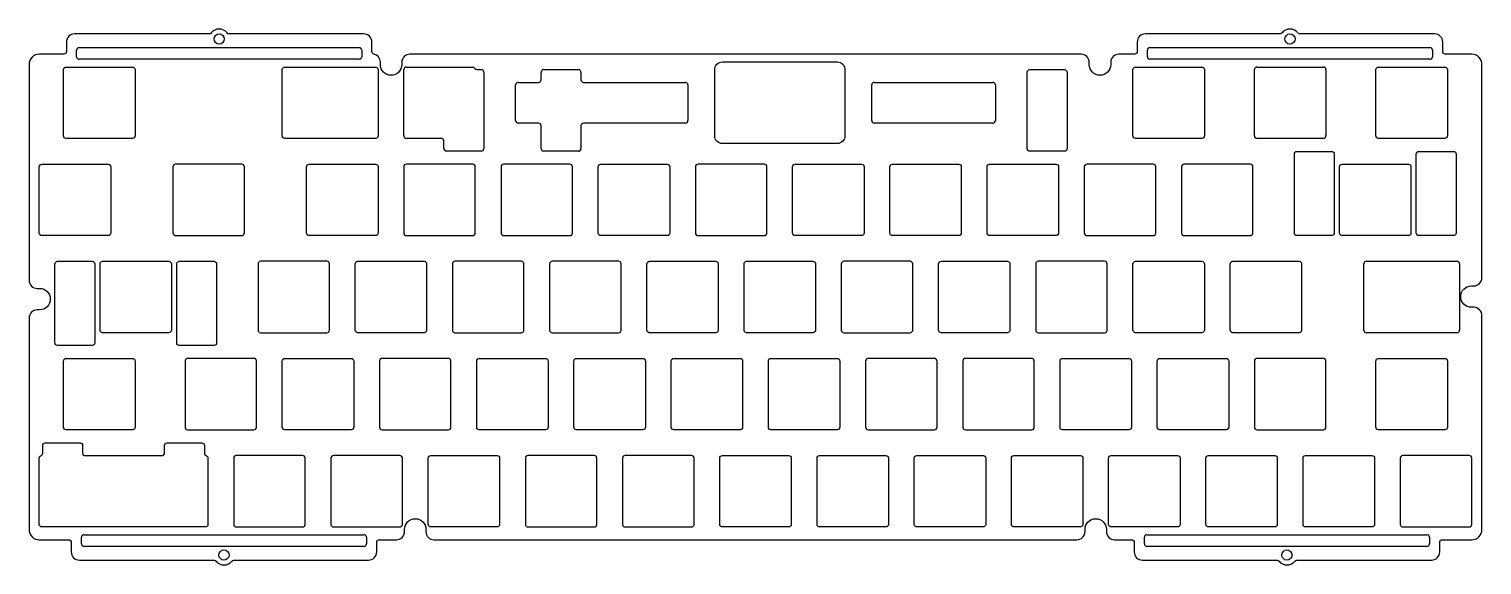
# Model space of a CAD drawing. Header units: millimetres. Extents: x -111 to 173, y 335 to 440.
import ezdxf

# ---------------------------------------------------------------- set-up
doc = ezdxf.new("R2010")
doc.units = ezdxf.units.MM
doc.layers.get('0').update_dxf_attribs({"linetype": 'CONTINUOUS'})

msp = doc.modelspace()

# ---------------------------------------------------------------- linework, layer by layer
for p, q in [((-102.07, 434.52, 0), (-102.07, 435.82)), ((-101.57, 436.32, 0), (-46.71, 436.32)), ((-46.21, 435.82), (-46.21, 434.52)), ((107.76, 434.52, 0), (107.76, 435.82)), ((108.26, 436.32, 0), (163.12, 436.32)), ((163.62, 435.82), (163.62, 434.52)), ((-46.71, 434.02, 0), (-101.57, 434.02)), ((163.12, 434.02, 0), (108.26, 434.02)), ((-37.96, 418.99, 0), (-37.96, 431.99)), ((-37.46, 432.49, 0), (-24.46, 432.49)), ((-23.59, 431.99, 0), (-22.79, 431.99)), ((-22.29, 431.49), (-22.29, 416.49)), ((-11.04, 429.99, 0), (-11.04, 431.49)), ((-10.54, 431.99, 0), (-3.74, 431.99)), ((-3.24, 431.49, 0), (-3.24, 429.99, 0)), ((128.73, 418.99, 0), (128.73, 431.99)), ((129.23, 432.49, 0), (142.23, 432.49)), ((142.73, 431.99), (142.73, 418.99)), ((-16.04, 421.99), (-16.04, 428.99)), ((-15.54, 429.49), (-11.54, 429.49)), ((-2.74, 429.49, 0), (17.21, 429.49)), ((17.71, 428.99), (17.71, 421.99)), ((53.73, 421.99, 0), (53.73, 428.99)), ((54.23, 429.49, 0), (77.46, 429.49)), ((77.96, 428.99, 0), (77.96, 421.99)), ((-11.54, 421.49, 0), (-15.54, 421.49)), ((17.21, 421.49), (-2.74, 421.49)), ((77.46, 421.49), (54.23, 421.49)), ((-11.04, 416.49, 0), (-11.04, 420.99, 0)), ((-3.24, 420.99, 0), (-3.24, 416.49)), ((-30.59, 418.49, 0), (-37.46, 418.49)), ((-30.09, 416.49), (-30.09, 417.99)), ((-22.79, 415.99), (-29.59, 415.99)), ((-3.74, 415.99, 0), (-10.54, 415.99)), ((142.23, 418.49, 0), (129.23, 418.49)), ((150.16, 380.89, 0), (150.16, 393.89)), ((150.66, 394.39), (168.43, 394.39)), ((168.93, 393.89), (168.93, 380.89)), ((168.43, 380.39), (150.66, 380.39)), ((-101.13, 338.97, 0), (-101.13, 340.27)), ((-100.63, 340.77, 0), (-45.77, 340.77)), ((-45.27, 340.27, 0), (-45.27, 338.97)), ((107.17, 338.97), (107.17, 340.27)), ((107.67, 340.77, 0), (162.53, 340.77)), ((163.03, 340.27, 0), (163.03, 338.97)), ((-45.77, 338.47), (-100.63, 338.47)), ((162.53, 338.47, 0), (107.67, 338.47))]:
    msp.add_line(p, q)
for points in [[(-42.55, 432.99), (-42.55, 433.46, 0.353758), (-43.81, 435.03, -0.353758), (-44.21, 435.52), (-44.21, 437.39, 0.414214), (-45.81, 438.99), (-72.19, 438.99, -0.233705), (-72.59, 439.19, 0.494413), (-75.69, 439.19, -0.233705), (-76.09, 438.99), (-102.47, 438.99, 0.414214), (-104.07, 437.39), (-104.07, 435.52, -0.414214), (-104.57, 435.02), (-109.39, 435.02, 0.414214), (-111.39, 433.02), (-111.39, 390.67, 0.414214), (-109.79, 389.07), (-109.34, 389.07, -1), (-109.34, 384.87), (-109.79, 384.87, 0.414214), (-111.39, 383.27), (-111.39, 341.77, 0.414214), (-109.39, 339.77), (-103.63, 339.77, -0.414214), (-103.13, 339.27), (-103.13, 337.39, 0.414214), (-101.53, 335.79), (-75.15, 335.79, -0.233705), (-74.75, 335.59, 0.494413), (-71.65, 335.59, -0.233705), (-71.25, 335.79), (-44.87, 335.79, 0.414214), (-43.27, 337.39), (-43.27, 339.27, -0.414214), (-42.77, 339.77), (-39.42, 339.77, 0.414214), (-37.82, 341.37), (-37.82, 341.79, -1), (-33.62, 341.79), (-33.62, 341.37, 0.414214), (-32.02, 339.77), (93.93, 339.77, 0.414214), (95.53, 341.37), (95.53, 341.79, -1), (99.73, 341.79), (99.73, 341.37, 0.414214), (101.33, 339.77), (104.67, 339.77, -0.414214), (105.17, 339.27), (105.17, 337.39, 0.414214), (106.77, 335.79), (133.15, 335.79, -0.233705), (133.55, 335.59, 0.494413), (136.65, 335.59, -0.233705), (137.05, 335.79), (163.43, 335.79, 0.414214), (165.03, 337.39), (165.03, 339.27, -0.414214), (165.53, 339.77), (171.31, 339.77, 0.414214), (173.31, 341.77), (173.31, 383.77, 0.414214), (171.71, 385.37), (171.26, 385.37, -1), (171.26, 389.57), (171.71, 389.57, 0.414214), (173.31, 391.17), (173.31, 433.02, 0.414214), (171.31, 435.02), (166.12, 435.02, -0.414214), (165.62, 435.52), (165.62, 437.39, 0.414214), (164.02, 438.99), (137.64, 438.99, -0.233705), (137.24, 439.19, 0.494413), (134.14, 439.19, -0.233705), (133.75, 438.99), (107.36, 438.99, 0.414214), (105.76, 437.39), (105.76, 435.52, -0.414214), (105.26, 435.02), (102.16, 435.02, 0.414214), (100.56, 433.42), (100.56, 432.99, -1), (96.36, 432.99), (96.36, 433.42, 0.414214), (94.76, 435.02), (-36.75, 435.02, 0.414214), (-38.35, 433.42), (-38.35, 432.99, -1)], [(48.48, 421.49), (48.48, 418.99, -0.414214), (46.98, 417.49), (24.46, 417.49, -0.414214), (22.96, 418.99), (22.96, 431.99, -0.414214), (24.46, 433.49), (46.98, 433.49, -0.414214), (48.48, 431.99)], [(-91.13, 418.49), (-104.13, 418.49, -0.414214), (-104.63, 418.99), (-104.63, 431.99, -0.414214), (-104.13, 432.49), (-91.13, 432.49, -0.414214), (-90.63, 431.99), (-90.63, 418.99, -0.414214)], [(-43.51, 418.49), (-61.27, 418.49, -0.414214), (-61.77, 418.99), (-61.77, 431.99, -0.414214), (-61.27, 432.49), (-43.51, 432.49, -0.414214), (-43.01, 431.99), (-43.01, 418.99, -0.414214)], [(91.51, 415.99), (84.71, 415.99, -0.414214), (84.21, 416.49), (84.21, 431.49, -0.414214), (84.71, 431.99), (91.51, 431.99, -0.414214), (92.01, 431.49), (92.01, 416.49, -0.414214)], [(105.42, 432.49), (118.42, 432.49, -0.414214), (118.92, 431.99), (118.92, 418.99, -0.414214), (118.42, 418.49), (105.42, 418.49, -0.414214), (104.92, 418.99), (104.92, 431.99, -0.414214)], [(166.54, 431.99), (166.54, 418.99, -0.414214), (166.04, 418.49), (153.04, 418.49, -0.414214), (152.54, 418.99), (152.54, 431.99, -0.414214), (153.04, 432.49), (166.04, 432.49, -0.414214)], [(137.06, 415.94), (143.86, 415.94, -0.414214), (144.36, 415.44), (144.36, 399.94, -0.414214), (143.86, 399.44), (137.06, 399.44, -0.414214), (136.56, 399.94), (136.56, 415.44, -0.414214)], [(160.94, 415.94), (167.74, 415.94, -0.414214), (168.24, 415.44), (168.24, 399.94, -0.414214), (167.74, 399.44), (160.94, 399.44, -0.414214), (160.44, 399.94), (160.44, 415.44, -0.414214)], [(-95.39, 412.94), (-95.39, 399.94, -0.414214), (-95.89, 399.44), (-108.89, 399.44, -0.414214), (-109.39, 399.94), (-109.39, 412.94, -0.414214), (-108.89, 413.44), (-95.89, 413.44, -0.414214)], [(-83.2, 399.94, 0.414214), (-82.7, 399.44), (-69.7, 399.44, 0.414214), (-69.2, 399.94), (-69.2, 412.94, 0.414214), (-69.7, 413.44), (-82.7, 413.44, 0.414214), (-83.2, 412.94)], [(-43.51, 399.44), (-56.51, 399.44, -0.414214), (-57.01, 399.94), (-57.01, 412.94, -0.414214), (-56.51, 413.44), (-43.51, 413.44, -0.414214), (-43.01, 412.94), (-43.01, 399.94, -0.414214)], [(-37.96, 399.94, 0.414214), (-37.46, 399.44), (-24.46, 399.44, 0.414214), (-23.96, 399.94), (-23.96, 412.94, 0.414214), (-24.46, 413.44), (-37.46, 413.44, 0.414214), (-37.96, 412.94)], [(-18.91, 399.94, 0.414214), (-18.41, 399.44), (-5.41, 399.44, 0.414214), (-4.91, 399.94), (-4.91, 412.94, 0.414214), (-5.41, 413.44), (-18.41, 413.44, 0.414214), (-18.91, 412.94)], [(0.64, 413.44), (13.64, 413.44, -0.414214), (14.14, 412.94), (14.14, 399.94, -0.414214), (13.64, 399.44), (0.64, 399.44, -0.414214), (0.14, 399.94), (0.14, 412.94, -0.414214)], [(19.19, 399.94, 0.414214), (19.69, 399.44), (32.69, 399.44, 0.414214), (33.19, 399.94), (33.19, 412.94, 0.414214), (32.69, 413.44), (19.69, 413.44, 0.414214), (19.19, 412.94)], [(38.74, 413.44), (51.74, 413.44, -0.414214), (52.24, 412.94), (52.24, 399.94, -0.414214), (51.74, 399.44), (38.74, 399.44, -0.414214), (38.24, 399.94), (38.24, 412.94, -0.414214)], [(71.29, 412.94), (71.29, 399.94, -0.414214), (70.79, 399.44), (57.79, 399.44, -0.414214), (57.29, 399.94), (57.29, 412.94, -0.414214), (57.79, 413.44), (70.79, 413.44, -0.414214)], [(90.34, 412.94), (90.34, 399.94, -0.414214), (89.84, 399.44), (76.84, 399.44, -0.414214), (76.34, 399.94), (76.34, 412.94, -0.414214), (76.84, 413.44), (89.84, 413.44, -0.414214)], [(95.89, 413.44, 0.414214), (95.39, 412.94), (95.39, 399.94, 0.414214), (95.89, 399.44), (108.89, 399.44, 0.414214), (109.39, 399.94), (109.39, 412.94, 0.414214), (108.89, 413.44)], [(114.44, 399.94, 0.414214), (114.94, 399.44), (127.94, 399.44, 0.414214), (128.44, 399.94), (128.44, 412.94, 0.414214), (127.94, 413.44), (114.94, 413.44, 0.414214), (114.44, 412.94)], [(158.9, 399.44), (145.9, 399.44, -0.414214), (145.4, 399.94), (145.4, 412.94, -0.414214), (145.9, 413.44), (158.9, 413.44, -0.414214), (159.4, 412.94), (159.4, 399.94, -0.414214)], [(-99.02, 377.89), (-105.82, 377.89, -0.414214), (-106.32, 378.39), (-106.32, 393.89, -0.414214), (-105.82, 394.39), (-99.02, 394.39, -0.414214), (-98.52, 393.89), (-98.52, 378.39, -0.414214)], [(-83.99, 380.39), (-96.99, 380.39, -0.414214), (-97.49, 380.89), (-97.49, 393.89, -0.414214), (-96.99, 394.39), (-83.99, 394.39, -0.414214), (-83.49, 393.89), (-83.49, 380.89, -0.414214)], [(-75.15, 377.89), (-81.95, 377.89, -0.414214), (-82.45, 378.39), (-82.45, 393.89, -0.414214), (-81.95, 394.39), (-75.15, 394.39, -0.414214), (-74.65, 393.89), (-74.65, 378.39, -0.414214)], [(-52.53, 393.89, 0.414214), (-53.03, 394.39), (-66.03, 394.39, 0.414214), (-66.53, 393.89), (-66.53, 380.89, 0.414214), (-66.03, 380.39), (-53.03, 380.39, 0.414214), (-52.53, 380.89)], [(-46.98, 394.39), (-33.98, 394.39, -0.414214), (-33.48, 393.89), (-33.48, 380.89, -0.414214), (-33.98, 380.39), (-46.98, 380.39, -0.414214), (-47.48, 380.89), (-47.48, 393.89, -0.414214)], [(-27.93, 394.39, 0.414214), (-28.43, 393.89), (-28.43, 380.89, 0.414214), (-27.93, 380.39), (-14.93, 380.39, 0.414214), (-14.43, 380.89), (-14.43, 393.89, 0.414214), (-14.93, 394.39)], [(-8.88, 394.39, 0.414214), (-9.38, 393.89), (-9.38, 380.89, 0.414214), (-8.88, 380.39), (4.12, 380.39, 0.414214), (4.62, 380.89), (4.62, 393.89, 0.414214), (4.12, 394.39)], [(10.17, 394.39), (23.17, 394.39, -0.414214), (23.67, 393.89), (23.67, 380.89, -0.414214), (23.17, 380.39), (10.17, 380.39, -0.414214), (9.67, 380.89), (9.67, 393.89, -0.414214)], [(42.72, 393.89), (42.72, 380.89, -0.414214), (42.22, 380.39), (29.22, 380.39, -0.414214), (28.72, 380.89), (28.72, 393.89, -0.414214), (29.22, 394.39), (42.22, 394.39, -0.414214)], [(47.77, 380.89, 0.414214), (48.27, 380.39), (61.27, 380.39, 0.414214), (61.77, 380.89), (61.77, 393.89, 0.414214), (61.27, 394.39), (48.27, 394.39, 0.414214), (47.77, 393.89)], [(80.32, 380.39), (67.32, 380.39, -0.414214), (66.82, 380.89), (66.82, 393.89, -0.414214), (67.32, 394.39), (80.32, 394.39, -0.414214), (80.82, 393.89), (80.82, 380.89, -0.414214)], [(99.87, 393.89, 0.414214), (99.37, 394.39), (86.37, 394.39, 0.414214), (85.87, 393.89), (85.87, 380.89, 0.414214), (86.37, 380.39), (99.37, 380.39, 0.414214), (99.87, 380.89)], [(104.92, 380.89), (104.92, 393.89, -0.414214), (105.42, 394.39), (118.42, 394.39, -0.414214), (118.92, 393.89), (118.92, 380.89, -0.414214), (118.42, 380.39), (105.42, 380.39, -0.414214)], [(124.47, 394.39), (137.47, 394.39, -0.414214), (137.97, 393.89), (137.97, 380.89, -0.414214), (137.47, 380.39), (124.47, 380.39, -0.414214), (123.97, 380.89), (123.97, 393.89, -0.414214)], [(-104.13, 375.34), (-91.13, 375.34, -0.414214), (-90.63, 374.84), (-90.63, 361.84, -0.414214), (-91.13, 361.34), (-104.13, 361.34, -0.414214), (-104.63, 361.84), (-104.63, 374.84, -0.414214)], [(-66.82, 374.84, 0.414214), (-67.32, 375.34), (-80.32, 375.34, 0.414214), (-80.82, 374.84), (-80.82, 361.84, 0.414214), (-80.32, 361.34), (-67.32, 361.34, 0.414214), (-66.82, 361.84)], [(-61.27, 375.34), (-48.27, 375.34, -0.414214), (-47.77, 374.84), (-47.77, 361.84, -0.414214), (-48.27, 361.34), (-61.27, 361.34, -0.414214), (-61.77, 361.84), (-61.77, 374.84, -0.414214)], [(-29.22, 361.34, 0.414214), (-28.72, 361.84), (-28.72, 374.84, 0.414214), (-29.22, 375.34), (-42.22, 375.34, 0.414214), (-42.72, 374.84), (-42.72, 361.84, 0.414214), (-42.22, 361.34)], [(-9.67, 374.84), (-9.67, 361.84, -0.414214), (-10.17, 361.34), (-23.17, 361.34, -0.414214), (-23.67, 361.84), (-23.67, 374.84, -0.414214), (-23.17, 375.34), (-10.17, 375.34, -0.414214)], [(-4.12, 375.34), (8.88, 375.34, -0.414214), (9.38, 374.84), (9.38, 361.84, -0.414214), (8.88, 361.34), (-4.12, 361.34, -0.414214), (-4.62, 361.84), (-4.62, 374.84, -0.414214)], [(28.43, 374.84), (28.43, 361.84, -0.414214), (27.93, 361.34), (14.93, 361.34, -0.414214), (14.43, 361.84), (14.43, 374.84, -0.414214), (14.93, 375.34), (27.93, 375.34, -0.414214)], [(47.48, 374.84), (47.48, 361.84, -0.414214), (46.98, 361.34), (33.98, 361.34, -0.414214), (33.48, 361.84), (33.48, 374.84, -0.414214), (33.98, 375.34), (46.98, 375.34, -0.414214)], [(52.53, 361.84, 0.414214), (53.03, 361.34), (66.03, 361.34, 0.414214), (66.53, 361.84), (66.53, 374.84, 0.414214), (66.03, 375.34), (53.03, 375.34, 0.414214), (52.53, 374.84)], [(85.58, 374.84, 0.414214), (85.08, 375.34), (72.08, 375.34, 0.414214), (71.58, 374.84), (71.58, 361.84, 0.414214), (72.08, 361.34), (85.08, 361.34, 0.414214), (85.58, 361.84)], [(90.63, 361.84), (90.63, 374.84, -0.414214), (91.13, 375.34), (104.13, 375.34, -0.414214), (104.63, 374.84), (104.63, 361.84, -0.414214), (104.13, 361.34), (91.13, 361.34, -0.414214)], [(123.18, 361.34), (110.18, 361.34, -0.414214), (109.68, 361.84), (109.68, 374.84, -0.414214), (110.18, 375.34), (123.18, 375.34, -0.414214), (123.68, 374.84), (123.68, 361.84, -0.414214)], [(128.73, 361.84, 0.414214), (129.23, 361.34), (142.23, 361.34, 0.414214), (142.73, 361.84), (142.73, 374.84, 0.414214), (142.23, 375.34), (129.23, 375.34, 0.414214), (128.73, 374.84)], [(166.04, 361.34), (153.04, 361.34, -0.414214), (152.54, 361.84), (152.54, 374.84, -0.414214), (153.04, 375.34), (166.04, 375.34, -0.414214), (166.54, 374.84), (166.54, 361.84, -0.414214)], [(-77.03, 356.74, 0.323762), (-76.69, 356.27, -0.323762), (-76.34, 355.79), (-76.34, 342.79, -0.414214), (-76.84, 342.29), (-108.89, 342.29, -0.414214), (-109.39, 342.79), (-109.39, 355.79, -0.323762), (-109.05, 356.27, 0.323762), (-108.71, 356.74), (-108.71, 358.29, -0.414214), (-108.21, 358.79), (-101.41, 358.79, -0.414214), (-100.91, 358.29), (-100.91, 356.79, 0.414214), (-100.41, 356.29), (-85.33, 356.29, 0.414214), (-84.83, 356.79), (-84.83, 358.29, -0.414214), (-84.33, 358.79), (-77.53, 358.79, -0.414214), (-77.03, 358.29)], [(-71.29, 342.79, 0.414214), (-70.79, 342.29), (-57.79, 342.29, 0.414214), (-57.29, 342.79), (-57.29, 355.79, 0.414214), (-57.79, 356.29), (-70.79, 356.29, 0.414214), (-71.29, 355.79)], [(-52.24, 342.79, 0.414214), (-51.74, 342.29), (-38.74, 342.29, 0.414214), (-38.24, 342.79), (-38.24, 355.79, 0.414214), (-38.74, 356.29), (-51.74, 356.29, 0.414214), (-52.24, 355.79)], [(-33.19, 342.79), (-33.19, 355.79, -0.414214), (-32.69, 356.29), (-19.69, 356.29, -0.414214), (-19.19, 355.79), (-19.19, 342.79, -0.414214), (-19.69, 342.29), (-32.69, 342.29, -0.414214)], [(-14.14, 342.79, 0.414214), (-13.64, 342.29), (-0.64, 342.29, 0.414214), (-0.14, 342.79), (-0.14, 355.79, 0.414214), (-0.64, 356.29), (-13.64, 356.29, 0.414214), (-14.14, 355.79)], [(18.91, 355.79, 0.414214), (18.41, 356.29), (5.41, 356.29, 0.414214), (4.91, 355.79), (4.91, 342.79, 0.414214), (5.41, 342.29), (18.41, 342.29, 0.414214), (18.91, 342.79)], [(37.96, 355.79), (37.96, 342.79, -0.414214), (37.46, 342.29), (24.46, 342.29, -0.414214), (23.96, 342.79), (23.96, 355.79, -0.414214), (24.46, 356.29), (37.46, 356.29, -0.414214)], [(56.51, 342.29), (43.51, 342.29, -0.414214), (43.01, 342.79), (43.01, 355.79, -0.414214), (43.51, 356.29), (56.51, 356.29, -0.414214), (57.01, 355.79), (57.01, 342.79, -0.414214)], [(62.06, 342.79), (62.06, 355.79, -0.414214), (62.56, 356.29), (75.56, 356.29, -0.414214), (76.06, 355.79), (76.06, 342.79, -0.414214), (75.56, 342.29), (62.56, 342.29, -0.414214)], [(81.61, 356.29), (94.61, 356.29, -0.414214), (95.11, 355.79), (95.11, 342.79, -0.414214), (94.61, 342.29), (81.61, 342.29, -0.414214), (81.11, 342.79), (81.11, 355.79, -0.414214)], [(114.16, 355.79), (114.16, 342.79, -0.414214), (113.66, 342.29), (100.66, 342.29, -0.414214), (100.16, 342.79), (100.16, 355.79, -0.414214), (100.66, 356.29), (113.66, 356.29, -0.414214)], [(119.21, 342.79), (119.21, 355.79, -0.414214), (119.71, 356.29), (132.71, 356.29, -0.414214), (133.21, 355.79), (133.21, 342.79, -0.414214), (132.71, 342.29), (119.71, 342.29, -0.414214)], [(152.26, 355.79), (152.26, 342.79, -0.414214), (151.76, 342.29), (138.76, 342.29, -0.414214), (138.26, 342.79), (138.26, 355.79, -0.414214), (138.76, 356.29), (151.76, 356.29, -0.414214)], [(157.81, 356.29, 0.414214), (157.31, 355.79), (157.31, 342.79, 0.414214), (157.81, 342.29), (170.81, 342.29, 0.414214), (171.31, 342.79), (171.31, 355.79, 0.414214), (170.81, 356.29)]]:
    msp.add_lwpolyline(points, format="xyb", close=True)
for centre in [(-74.14, 438), (135.69, 438), (-73.2, 336.78), (135.1, 336.78)]:
    msp.add_circle(centre, 1)
for centre, start, end in [((-101.57, 435.82, 0), 90, 179.9998), ((108.26, 435.82, 0), 90, 179.9998), ((-101.57, 434.52, 0), 180, 270), ((-46.71, 434.52, 0), -90, 0.0002), ((108.26, 434.52, 0), 180, 270), ((163.12, 434.52, 0), -90, 0.0002), ((-37.46, 431.99, 0), 90, 179.9998), ((-24.46, 431.99, 0), 30, 90), ((-23.59, 432.49, 0), 210, 270), ((-22.79, 431.49), 0, 90), ((-10.54, 431.49, 0), 90, 179.9998), ((-3.74, 431.49, 0), 0, 90), ((-2.74, 429.99, 0), 180, 270), ((129.23, 431.99, 0), 90, 179.9998), ((-15.54, 428.99), 90, 180), ((17.21, 428.99), 0, 90), ((54.23, 428.99, 0), 90, 179.9998), ((77.46, 428.99, 0), 0, 90), ((-15.54, 421.99), 180, 270), ((-11.54, 420.99, 0), 0, 90), ((17.21, 421.99), -90, 0), ((54.23, 421.99, 0), 180, 270), ((-37.46, 418.99, 0), 180, 270), ((129.23, 418.99, 0), 180, 270), ((142.23, 418.99, 0), -90, 0.0002), ((-29.59, 416.49), 180, 270), ((-22.79, 416.49), -90, 0), ((-10.54, 416.49, 0), 180, 270), ((-3.74, 416.49, 0), -90, 0.0002), ((168.43, 393.89), 0, 90), ((150.66, 380.89, 0), 180, 270), ((168.43, 380.89), -90, 0), ((-100.63, 340.27, 0), 90, 179.9998), ((-100.63, 338.97, 0), 180, 270), ((-45.77, 340.27, 0), 0, 90), ((107.67, 340.27, 0), 90, 179.9998), ((162.53, 340.27, 0), 0, 90), ((162.53, 338.97, 0), -90, 0.0002)]:
    msp.add_arc(centre, 0.5, start, end)
at = {"extrusion": (-2.6365e-06, 0, 1)}
for centre in [(-46.71, 435.82, 0), (163.12, 435.82, 0), (142.23, 431.99, 0), (-30.59, 417.99, 0)]:
    msp.add_arc(centre, 0.5, 0, 90, dxfattribs=at)
at = {"extrusion": (0, 2.6365e-06, 1)}
for centre, start, end in [((-11.54, 429.99, 0), -90, 0), ((77.46, 421.99, 0), 270, 359.9998), ((-45.77, 338.97, 0), 270, 359.9998)]:
    msp.add_arc(centre, 0.5, start, end, dxfattribs=at)
at = {"extrusion": (5.8542e-21, -2.6365e-06, 1)}
msp.add_arc((-2.74, 420.99, 0), 0.5, 90, 180, dxfattribs=at)
at = {"extrusion": (0, -2.6365e-06, 1)}
msp.add_arc((150.66, 393.89, 0), 0.5, 90, 179.9998, dxfattribs=at)
at = {"extrusion": (2.6365e-06, 0, 1)}
msp.add_arc((107.67, 338.97, 0), 0.5, 180, 270, dxfattribs=at)

doc.saveas('drawing.dxf')
